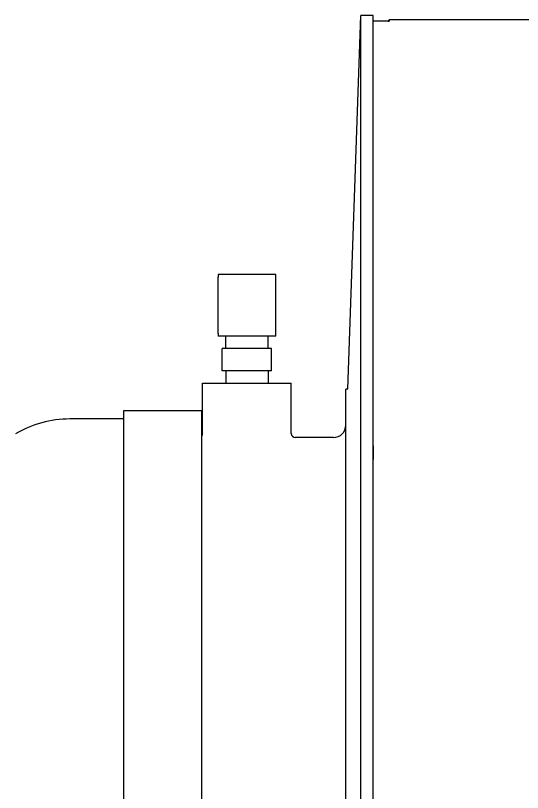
# Model space of a CAD drawing. Extents: x -31701 to 37626, y -27136 to 32271.
# Drawn here: x -12276.5 to -12153.4, y -25206.1 to -25017.3 of the extents above; entities that cross this region are included whole.
import ezdxf

# ---------------------------------------------------------------- set-up
doc = ezdxf.new("R2010")
doc.units = 0
doc.layers.get('0').update_dxf_attribs({"linetype": 'CONTINUOUS'})

msp = doc.modelspace()

# ---------------------------------------------------------------- linework, layer by layer
at = {"color": 104, "linetype": 'Continuous'}
for p, q in [((-12195.82, -25108.08), (-12192.65, -25017.33)), ((-12189.65, -25017.33), (-12192.65, -25017.33)), ((-12192.65, -25350.93), (-12192.65, -25017.33)), ((-12189.65, -25350.93), (-12189.65, -25017.33)), ((-12186.01, -25018.71), (-12189.65, -25018.71)), ((-12186.1, -25018.71), (-12185.76, -25018.33)), ((-12140.05, -25018.33), (-12185.76, -25018.33)), ((-12185.76, -25018.33), (-12185.76, -25018.67)), ((-12185.76, -25018.68), (-12185.76, -25018.67)), ((-12223.82, -25080.23), (-12227.32, -25080.23)), ((-12227.32, -25080.23), (-12227.32, -25080.85)), ((-12227.32, -25094.6), (-12227.32, -25080.85)), ((-12216.82, -25080.23), (-12223.82, -25080.23)), ((-12213.32, -25080.23), (-12216.82, -25080.23)), ((-12213.32, -25080.85), (-12213.32, -25080.23)), ((-12213.32, -25094.6), (-12213.32, -25080.85)), ((-12223.82, -25095.23), (-12227.32, -25095.23)), ((-12225.46, -25098.23), (-12225.46, -25095.23)), ((-12216.82, -25095.23), (-12223.82, -25095.23)), ((-12213.32, -25095.23), (-12216.82, -25095.23)), ((-12215.17, -25098.23), (-12215.17, -25095.23)), ((-12226.32, -25103.63), (-12226.32, -25098.23)), ((-12220.32, -25098.23), (-12226.32, -25098.23)), ((-12214.32, -25098.23), (-12220.32, -25098.23)), ((-12214.32, -25103.63), (-12214.32, -25098.23)), ((-12220.32, -25103.63), (-12226.32, -25103.63)), ((-12225.46, -25103.63), (-12225.46, -25106.63)), ((-12214.32, -25103.63), (-12220.32, -25103.63)), ((-12215.17, -25103.63), (-12215.17, -25106.63)), ((-12231.07, -25118.83), (-12231.07, -25106.63)), ((-12231.07, -25106.63), (-12220.32, -25106.63)), ((-12220.32, -25106.63), (-12209.57, -25106.63)), ((-12209.57, -25118.83), (-12209.57, -25106.63)), ((-12195.82, -25108.08), (-12196.32, -25108.08)), ((-12196.32, -25245.86), (-12196.32, -25108.08)), ((-12231.32, -25113.33), (-12250.32, -25113.33)), ((-12250.32, -25113.33), (-12250.32, -25253.33)), ((-12231.32, -25113.33), (-12231.32, -25253.33)), ((-12250.32, -25115.33), (-12263.32, -25115.33)), ((-12199.32, -25119.83), (-12208.57, -25119.83)), ((-12189.65, -25121.82), (-12189.65, -25125.21)), ((-12189.65, -25202.51), (-12189.65, -25183.33)), ((-12189.65, -25202.51), (-12189.65, -25183.33))]:
    msp.add_line(p, q, dxfattribs=at)
for centre, radius, start, end in [((-12191.81, -25094.96), 35.51, 179.4193, 180.4281), ((-12248.28, -25094.96), 34.96, 359.566, 0.5906), ((-12263.32, -25141.33), 26, 90, 120.463), ((-12199.32, -25116.83), 3, 270, 360), ((-12232.09, -25118.82), 1.03, 319.0841, 359.4022), ((-12208.57, -25118.83), 1, 180.0768, 269.8895)]:
    msp.add_arc(centre, radius, start, end, dxfattribs=at)
msp.add_open_spline([(-12186.01, -25018.71), (-12186.01, -25018.71), (-12186, -25018.71), (-12186, -25018.71), (-12185.99, -25018.71), (-12185.98, -25018.71), (-12185.97, -25018.71), (-12185.97, -25018.71), (-12185.96, -25018.71), (-12185.95, -25018.71), (-12185.94, -25018.71), (-12185.93, -25018.71), (-12185.93, -25018.71), (-12185.92, -25018.7), (-12185.91, -25018.7), (-12185.9, -25018.7), (-12185.9, -25018.7), (-12185.89, -25018.7), (-12185.88, -25018.7), (-12185.88, -25018.7), (-12185.87, -25018.7), (-12185.86, -25018.7), (-12185.86, -25018.7), (-12185.85, -25018.7), (-12185.85, -25018.7), (-12185.84, -25018.7), (-12185.84, -25018.7), (-12185.83, -25018.7), (-12185.83, -25018.7), (-12185.82, -25018.7), (-12185.82, -25018.7), (-12185.81, -25018.7), (-12185.81, -25018.7), (-12185.81, -25018.69), (-12185.8, -25018.69), (-12185.8, -25018.69), (-12185.8, -25018.69), (-12185.79, -25018.69), (-12185.79, -25018.69), (-12185.79, -25018.69), (-12185.79, -25018.69), (-12185.78, -25018.69), (-12185.78, -25018.69), (-12185.78, -25018.69), (-12185.78, -25018.69), (-12185.78, -25018.69), (-12185.77, -25018.69), (-12185.77, -25018.69), (-12185.77, -25018.68), (-12185.77, -25018.68), (-12185.77, -25018.68), (-12185.77, -25018.68), (-12185.77, -25018.68), (-12185.76, -25018.68), (-12185.76, -25018.68), (-12185.76, -25018.68), (-12185.76, -25018.68), (-12185.76, -25018.68)], degree=3, knots=[0, 0, 0, 0, 0.0077235, 0.0154662, 0.0232372, 0.0310386, 0.0388663, 0.0467114, 0.0545603, 0.0623963, 0.0701996, 0.0779487, 0.0856209, 0.0931932, 0.100643, 0.107949, 0.115092, 0.1220556, 0.128827, 0.1353981, 0.1417657, 0.1479325, 0.1538955, 0.1596456, 0.1651757, 0.170482, 0.1755627, 0.1804187, 0.1850528, 0.1894697, 0.1936757, 0.1976787, 0.2014876, 0.2051125, 0.2085643, 0.2118542, 0.2149943, 0.2179965, 0.2208713, 0.2236237, 0.2262565, 0.2287727, 0.2311746, 0.2334646, 0.2356449, 0.2377174, 0.2396843, 0.2415477, 0.2433097, 0.2449727, 0.2465392, 0.2480123, 0.2493952, 0.2506916, 0.2519058, 0.2530427, 0.2541075, 0.2541075, 0.2541075, 0.2541075], dxfattribs=at)

doc.saveas('drawing.dxf')
